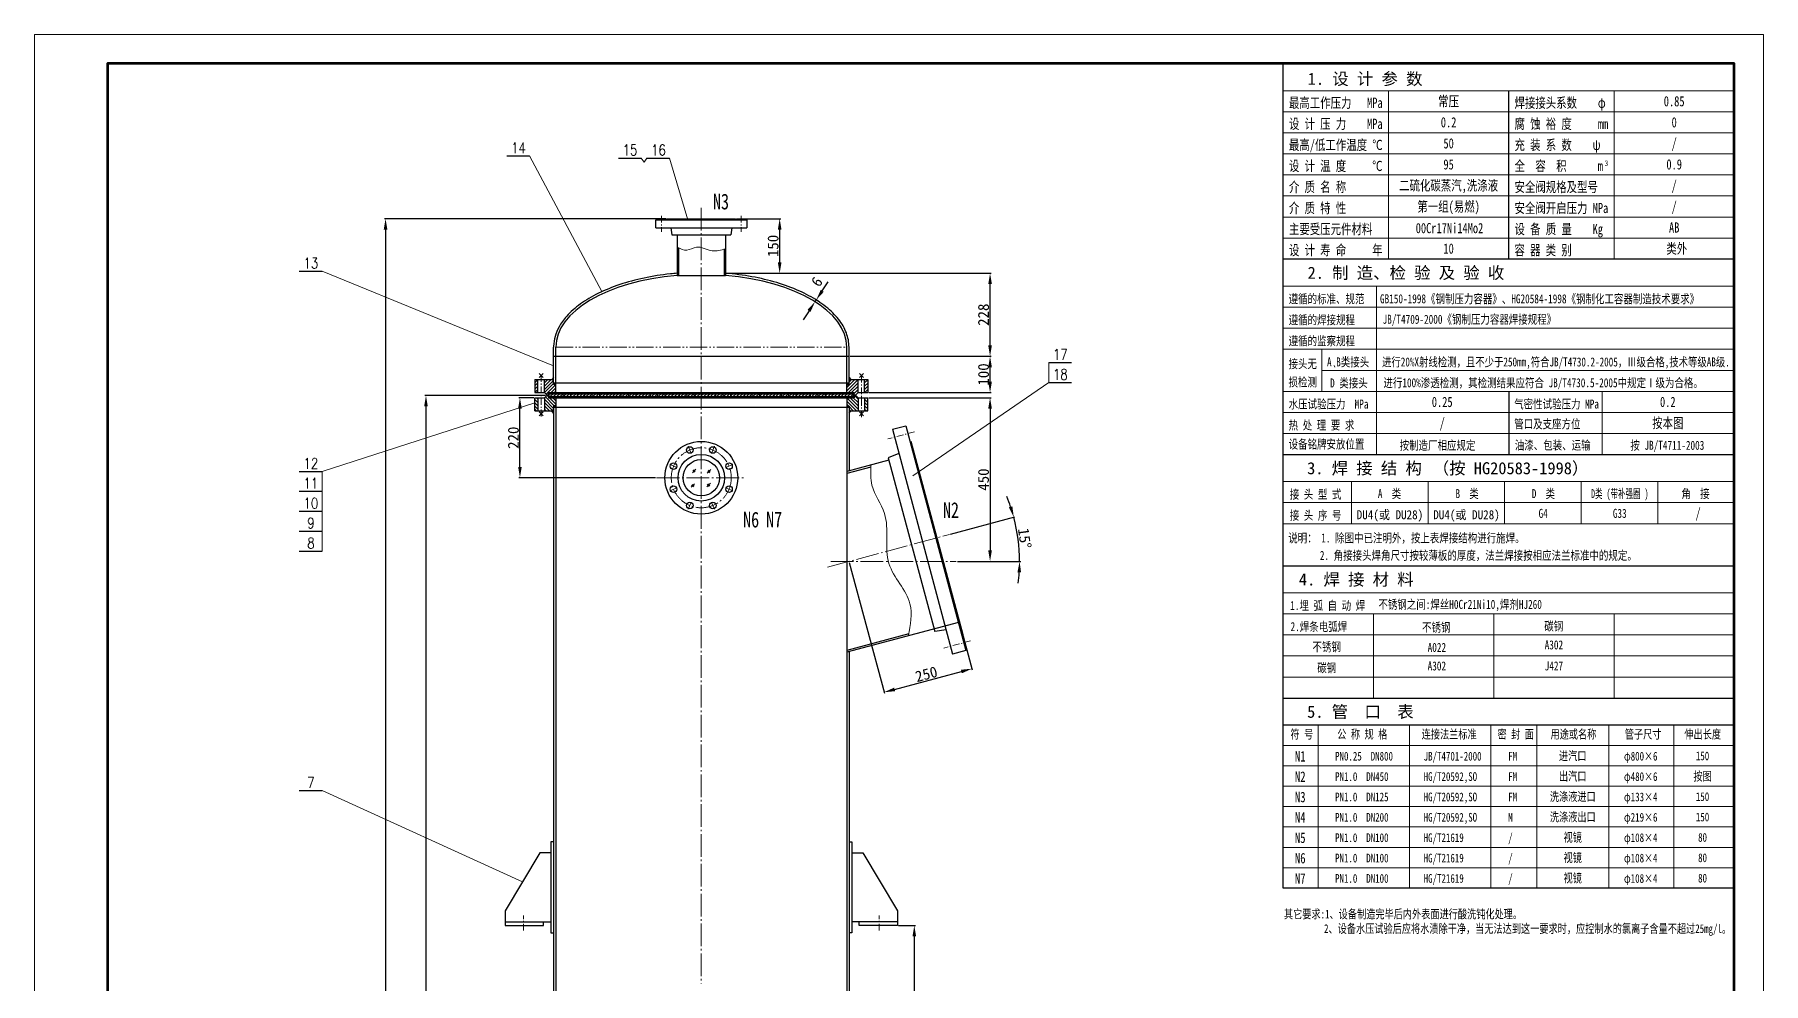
# Model space of a CAD drawing. Extents: x -6371 to 10984, y -1551 to 7765.
# Drawn here: x 6232 to 10984, y 5156 to 7765 of the extents above; entities that cross this region are included whole.
import ezdxf
from ezdxf.enums import TextEntityAlignment as Align

# ---------------------------------------------------------------- set-up
doc = ezdxf.new("R2010")
doc.units = 0
doc.header["$LTSCALE"] = 25
doc.header["$PDMODE"] = 1
for name, pattern in [('JXX-L', [2.95, 1.9, -0.25, 0.15, -0.25, 0.15, -0.25]), ('ZXX-L', [3.28, 2.5, -0.3, 0.18, -0.3]), ('ZXX-S', [1.27, 0.75, -0.2, 0.12, -0.2])]:
    doc.linetypes.add(name, pattern=pattern)
doc.layers.get('Defpoints').update_dxf_attribs({"linetype": 'CONTINUOUS'})
for name, color, linetype, lineweight in [('A 粗实线', 1, 'CONTINUOUS', 25), ('B 细实线', 7, 'CONTINUOUS', 15), ('C 文 字', 2, 'CONTINUOUS', 20), ('D 短中心线', 3, 'ZXX-S', 18), ('E 长中心线', 3, 'ZXX-L', 15), ('I 长双点线', 3, 'JXX-L', 15), ('J 标注尺寸', 2, 'CONTINUOUS', 15)]:
    doc.layers.add(name, color=color, linetype=linetype, lineweight=lineweight)
doc.styles.add('HZTXT', font='SIMFANG.TTF', dxfattribs={"width": 0.75})
doc.styles.add('ROMANC', font='romanc', dxfattribs={"width": 0.7, "height": 6})
doc.styles.get("Standard").update_dxf_attribs({"font": 'SIMFANG.TTF'})
doc.dimstyles.new('通用标注4.0', dxfattribs={"dimtxt": 30, "dimasz": 30, "dimexe": 3, "dimexo": 3, "dimgap": 3, "dimtad": 1, "dimdec": 0, "dimzin": 0, "dimdsep": 46, "dimtxsty": 'Standard', "dimcen": 3, "dimadec": 0, "dimazin": 0, "dimtfac": 0.375, "dimtdec": 0, "dimtmove": 2, "dimatfit": 3, "dimfxl": 0, "dimtzin": 0, "dimarcsym": 0})

# ---------------------------------------------------------------- blocks, each defined once
blk = doc.blocks.new('*D80')
at = {"layer": 'Defpoints', "color": 0}
for p in [(7565.9, 6766.3), (7606.9, 6766.3), (7941.6, 6546.3)]:
    blk.add_point(p, dxfattribs=at)
at = {"layer": 'J 标注尺寸', "color": 0, "lineweight": -2}
for p, q in [((7603.9, 6766.3), (7562.9, 6766.3)), ((7565.9, 6576.3), (7565.9, 6736.3)), ((7938.6, 6546.3), (7562.9, 6546.3))]:
    blk.add_line(p, q, dxfattribs=at)
at = {"layer": 'J 标注尺寸', "color": 0}
for points in [[(7560.9, 6736.3), (7570.9, 6736.3), (7565.9, 6766.3)], [(7560.9, 6576.3), (7570.9, 6576.3), (7565.9, 6546.3)]]:
    blk.add_solid(points, dxfattribs=at)
at = {"layer": 'J 标注尺寸', "color": 0, "insert": (7547.9, 6656.3), "char_height": 30, "attachment_point": 5, "rotation": 90}
blk.add_mtext('220', dxfattribs=at)
blk = doc.blocks.new('*D81')
at = {"layer": 'Defpoints', "color": 0}
for p in [(8521.9, 6766.3), (8765.2, 6316.3), (8858.1, 6316.3)]:
    blk.add_point(p, dxfattribs=at)
at = {"layer": 'J 标注尺寸', "color": 0, "lineweight": -2}
for p, q in [((8524.9, 6766.3), (8861.1, 6766.3)), ((8858.1, 6736.3), (8858.1, 6346.3)), ((8768.2, 6316.3), (8861.1, 6316.3))]:
    blk.add_line(p, q, dxfattribs=at)
at = {"layer": 'J 标注尺寸', "color": 0}
for points in [[(8853.1, 6736.3), (8863.1, 6736.3), (8858.1, 6766.3)], [(8853.1, 6346.3), (8863.1, 6346.3), (8858.1, 6316.3)]]:
    blk.add_solid(points, dxfattribs=at)
at = {"layer": 'J 标注尺寸', "color": 0, "insert": (8840.1, 6541.3), "char_height": 30, "attachment_point": 5, "rotation": 90}
blk.add_mtext('450', dxfattribs=at)
blk = doc.blocks.new('*D82')
at = {"layer": 'Defpoints', "color": 0}
for p in [(8746.3, 6390.3), (8937.5, 6357.2), (8411.5, 6300.6), (8420.2, 6316.3), (8765.2, 6316.3)]:
    blk.add_point(p, dxfattribs=at)
at = {"layer": 'J 标注尺寸', "color": 0, "lineweight": -2}
for p, q in [((8749.2, 6391.1), (8926.2, 6438.5)), ((8768.2, 6316.3), (8942.3, 6316.3))]:
    blk.add_line(p, q, dxfattribs=at)
for start, end in [(18.6668, 22.3336), (0, 15), (352.6664, 356.3332)]:
    blk.add_arc((8470.4, 6316.3), 468.8, start, end, dxfattribs=at)
at = {"layer": 'J 标注尺寸', "color": 0}
for points in [[(8919.4, 6467.9), (8909.8, 6465), (8923.3, 6437.7)], [(8933.3, 6286.5), (8943.3, 6286.2), (8939.3, 6316.3)]]:
    blk.add_solid(points, dxfattribs=at)
at = {"layer": 'J 标注尺寸', "color": 0, "insert": (8953.1, 6379.9), "char_height": 30, "attachment_point": 5, "rotation": 277.5}
blk.add_mtext('15°', dxfattribs=at)
blk = doc.blocks.new('*D83')
at = {"layer": 'Defpoints', "color": 0}
for p in [(8470.4, 6880.3), (8858.1, 6880.3), (8521.9, 6780.3)]:
    blk.add_point(p, dxfattribs=at)
at = {"layer": 'J 标注尺寸', "color": 0, "lineweight": -2}
for p, q in [((8473.4, 6880.3), (8861.1, 6880.3)), ((8858.1, 6810.3), (8858.1, 6850.3)), ((8524.9, 6780.3), (8861.1, 6780.3))]:
    blk.add_line(p, q, dxfattribs=at)
at = {"layer": 'J 标注尺寸', "color": 0}
for points in [[(8853.1, 6850.3), (8863.1, 6850.3), (8858.1, 6880.3)], [(8853.1, 6810.3), (8863.1, 6810.3), (8858.1, 6780.3)]]:
    blk.add_solid(points, dxfattribs=at)
at = {"layer": 'J 标注尺寸', "color": 0, "insert": (8840.1, 6830.3), "char_height": 30, "attachment_point": 5, "rotation": 90}
blk.add_mtext('100', dxfattribs=at)
blk = doc.blocks.new('*D84')
at = {"layer": 'Defpoints', "color": 0}
for p in [(8130.9, 7108.6), (8858.1, 7108.6), (8470.4, 6880.3)]:
    blk.add_point(p, dxfattribs=at)
at = {"layer": 'J 标注尺寸', "color": 0, "lineweight": -2}
for p, q in [((8133.9, 7108.6), (8861.1, 7108.6)), ((8858.1, 6910.3), (8858.1, 7078.6)), ((8473.4, 6880.3), (8861.1, 6880.3))]:
    blk.add_line(p, q, dxfattribs=at)
at = {"layer": 'J 标注尺寸', "color": 0}
for points in [[(8853.1, 7078.6), (8863.1, 7078.6), (8858.1, 7108.6)], [(8853.1, 6910.3), (8863.1, 6910.3), (8858.1, 6880.3)]]:
    blk.add_solid(points, dxfattribs=at)
at = {"layer": 'J 标注尺寸', "color": 0, "insert": (8840.1, 6994.5), "char_height": 30, "attachment_point": 5, "rotation": 90}
blk.add_mtext('228', dxfattribs=at)
blk = doc.blocks.new('*D85')
at = {"layer": 'Defpoints', "color": 0}
for p in [(8158.4, 7258.6), (8279.8, 7258.6), (8130.9, 7108.6)]:
    blk.add_point(p, dxfattribs=at)
at = {"layer": 'J 标注尺寸', "color": 0, "lineweight": -2}
for p, q in [((8161.4, 7258.6), (8282.8, 7258.6)), ((8279.8, 7138.6), (8279.8, 7228.6)), ((8133.9, 7108.6), (8282.8, 7108.6))]:
    blk.add_line(p, q, dxfattribs=at)
at = {"layer": 'J 标注尺寸', "color": 0}
for points in [[(8274.8, 7228.6), (8284.8, 7228.6), (8279.8, 7258.6)], [(8274.8, 7138.6), (8284.8, 7138.6), (8279.8, 7108.6)]]:
    blk.add_solid(points, dxfattribs=at)
at = {"layer": 'J 标注尺寸', "color": 0, "insert": (8261.8, 7183.6), "char_height": 30, "attachment_point": 5, "rotation": 90}
blk.add_mtext('150', dxfattribs=at)
blk = doc.blocks.new('*D86')
at = {"layer": 'Defpoints', "color": 0}
for p in [(7639.4, 6772.3), (7307.6, 3415.3), (7658.4, 3415.3)]:
    blk.add_point(p, dxfattribs=at)
at = {"layer": 'J 标注尺寸', "color": 0, "lineweight": -2}
for p, q in [((7636.4, 6772.3), (7304.6, 6772.3)), ((7307.6, 6742.3), (7307.6, 3445.3)), ((7655.4, 3415.3), (7304.6, 3415.3))]:
    blk.add_line(p, q, dxfattribs=at)
at = {"layer": 'J 标注尺寸', "color": 0}
for points in [[(7302.6, 6742.3), (7312.6, 6742.3), (7307.6, 6772.3)], [(7302.6, 3445.3), (7312.6, 3445.3), (7307.6, 3415.3)]]:
    blk.add_solid(points, dxfattribs=at)
at = {"layer": 'J 标注尺寸', "color": 0, "insert": (7289.6, 5093.8), "char_height": 30, "attachment_point": 5, "rotation": 90}
blk.add_mtext('3357', dxfattribs=at)
blk = doc.blocks.new('*D87')
at = {"layer": 'Defpoints', "color": 0}
for p in [(8603.4, 5315.3), (8470.4, 3415.3), (8649.9, 3415.3)]:
    blk.add_point(p, dxfattribs=at)
at = {"layer": 'J 标注尺寸', "color": 0, "lineweight": -2}
for p, q in [((8606.4, 5315.3), (8652.9, 5315.3)), ((8649.9, 5285.3), (8649.9, 3445.3)), ((8473.4, 3415.3), (8652.9, 3415.3))]:
    blk.add_line(p, q, dxfattribs=at)
at = {"layer": 'J 标注尺寸', "color": 0}
for points in [[(8644.9, 5285.3), (8654.9, 5285.3), (8649.9, 5315.3)], [(8644.9, 3445.3), (8654.9, 3445.3), (8649.9, 3415.3)]]:
    blk.add_solid(points, dxfattribs=at)
at = {"layer": 'J 标注尺寸', "color": 0, "insert": (8631.9, 4365.3), "char_height": 30, "attachment_point": 5, "rotation": 90}
blk.add_mtext('1900', dxfattribs=at)
blk = doc.blocks.new('*D90')
at = {"layer": 'Defpoints', "color": 0}
for p in [(7970.4, 7258.6), (7196.5, 2895.9), (7930.4, 2895.9)]:
    blk.add_point(p, dxfattribs=at)
at = {"layer": 'J 标注尺寸', "color": 0, "lineweight": -2}
for p, q in [((7967.4, 7258.6), (7193.5, 7258.6)), ((7196.5, 7228.6), (7196.5, 2925.9)), ((7927.4, 2895.9), (7193.5, 2895.9))]:
    blk.add_line(p, q, dxfattribs=at)
at = {"layer": 'J 标注尺寸', "color": 0}
for points in [[(7191.5, 7228.6), (7201.5, 7228.6), (7196.5, 7258.6)], [(7191.5, 2925.9), (7201.5, 2925.9), (7196.5, 2895.9)]]:
    blk.add_solid(points, dxfattribs=at)
at = {"layer": 'J 标注尺寸', "color": 0, "insert": (7178.5, 5077.2), "char_height": 30, "attachment_point": 5, "rotation": 90}
blk.add_mtext('4363', dxfattribs=at)
blk = doc.blocks.new('*D92')
at = {"layer": 'Defpoints', "color": 0}
for p in [(8711.9, 6381), (8470.4, 6316.3), (8808.3, 6021.3)]:
    blk.add_point(p, dxfattribs=at)
at = {"layer": 'J 标注尺寸', "color": 0, "lineweight": -2}
for p, q in [((8712.7, 6378.1), (8809.1, 6018.4)), ((8471.2, 6313.4), (8567.6, 5953.7)), ((8595.8, 5964.4), (8779.3, 6013.5))]:
    blk.add_line(p, q, dxfattribs=at)
at = {"layer": 'J 标注尺寸', "color": 0}
for points in [[(8778, 6018.4), (8780.6, 6008.7), (8808.3, 6021.3)], [(8594.5, 5969.2), (8597.1, 5959.5), (8566.8, 5956.6)]]:
    blk.add_solid(points, dxfattribs=at)
at = {"layer": 'J 标注尺寸', "color": 0, "insert": (8682.9, 6006.3), "char_height": 30, "attachment_point": 5, "rotation": 15}
blk.add_mtext('250', dxfattribs=at)
blk = doc.blocks.new('*D93')
at = {"layer": 'Defpoints', "color": 0}
for p in [(8380.3, 7035.2), (8383.3, 7026.1), (8386.6, 7031.1)]:
    blk.add_point(p, dxfattribs=at)
at = {"layer": 'J 标注尺寸', "color": 0, "lineweight": -2}
for p, q in [((8396.9, 7060.3), (8413.4, 7085.3)), ((8377, 7030.2), (8380.3, 7035.2)), ((8384.1, 7032.8), (8377.8, 7036.9)), ((8360.5, 7005.2), (8344, 6980.2)), ((8380.8, 7027.8), (8374.5, 7031.9))]:
    blk.add_line(p, q, dxfattribs=at)
at = {"layer": 'J 标注尺寸', "color": 0}
for points in [[(8392.7, 7063), (8401, 7057.5), (8380.3, 7035.2)], [(8356.3, 7007.9), (8364.7, 7002.4), (8377, 7030.2)]]:
    blk.add_solid(points, dxfattribs=at)
at = {"layer": 'J 标注尺寸', "color": 0, "insert": (8381.9, 7085.1), "char_height": 30, "attachment_point": 5, "rotation": 56.5691}
blk.add_mtext('6', dxfattribs=at)

msp = doc.modelspace()

# ---------------------------------------------------------------- hatches: boundary and pattern name
at = {"layer": 'A 粗实线'}
h = msp.add_hatch(color=256, dxfattribs=at)
h.paths.add_polyline_path([(7658.4, 6813.3), (7658.4, 6816.3), (7653.2, 6816.3)])
h.paths.add_polyline_path([(7653.2, 6816.3), (7658.4, 6816.3), (7658.4, 6822.3)])
for points in [[(7658.4, 6803.3), (7664.4, 6799.9), (7664.4, 6806.3), (7658.4, 6806.3)], [(8470.4, 6803.3), (8470.4, 6806.3), (8464.4, 6806.3), (8464.4, 6799.9)], [(7658.4, 6743.3), (7664.4, 6746.8), (7664.4, 6740.3), (7658.4, 6740.3)], [(8470.4, 6743.3), (8464.4, 6746.8), (8464.4, 6740.3), (8470.4, 6740.3)]]:
    msp.add_hatch(color=256, dxfattribs=at).paths.add_polyline_path(points)
h = msp.add_hatch(color=256, dxfattribs=at)
h.paths.add_polyline_path([(8475.6, 6816.3), (8470.4, 6816.3), (8470.4, 6813.3)])
h.paths.add_polyline_path([(8475.6, 6816.3), (8470.4, 6822.3), (8470.4, 6816.3)])
h = msp.add_hatch(color=256, dxfattribs=at)
h.paths.add_polyline_path([(7658.4, 6733.3), (7658.4, 6730.3), (7653.2, 6730.3)])
h.paths.add_polyline_path([(7653.2, 6730.3), (7658.4, 6730.3), (7658.4, 6724.3)])
h = msp.add_hatch(color=256, dxfattribs=at)
h.paths.add_polyline_path([(8470.4, 6733.3), (8470.4, 6730.3), (8475.6, 6730.3)])
h.paths.add_polyline_path([(8475.6, 6730.3), (8470.4, 6730.3), (8470.4, 6724.3)])
at = {"layer": 'B 细实线'}
h = msp.add_hatch(dxfattribs=at)
h.set_pattern_fill('ANSI31', color=256, scale=2, style=0)
h.paths.add_polyline_path([(7615.4, 6816.3), (7606.9, 6816.3), (7606.9, 6780.3), (7615.4, 6780.3)])
h.paths.add_polyline_path([(7664.4, 6799.9), (7658.4, 6803.3), (7658.4, 6813.3), (7653.2, 6816.3), (7633.4, 6816.3), (7633.4, 6780.3), (7639.4, 6774.3), (7644.4, 6774.3), (7644.4, 6780.3), (7664.4, 6780.3)])
h.paths.add_polyline_path([(8495.4, 6816.3), (8475.6, 6816.3), (8470.4, 6813.3), (8470.4, 6803.3), (8464.4, 6799.9), (8464.4, 6780.3), (8484.4, 6780.3), (8484.4, 6774.3), (8489.4, 6774.3), (8495.4, 6780.3)])
h.paths.add_polyline_path([(8521.9, 6816.3), (8513.4, 6816.3), (8513.4, 6780.3), (8521.9, 6780.3)])
h = msp.add_hatch(dxfattribs=at)
h.set_pattern_fill('ANSI31', color=256, scale=2, angle=90, style=0)
h.paths.add_polyline_path([(7615.4, 6766.3), (7606.9, 6766.3), (7606.9, 6730.3), (7615.4, 6730.3)])
h.paths.add_polyline_path([(7664.4, 6766.3), (7644.4, 6766.3), (7644.4, 6772.3), (7639.4, 6772.3), (7633.4, 6766.3), (7633.4, 6730.3), (7653.2, 6730.3), (7658.4, 6733.3), (7658.4, 6743.3), (7664.4, 6746.8)])
h.paths.add_polyline_path([(8495.4, 6766.3), (8489.4, 6772.3), (8484.4, 6772.3), (8484.4, 6766.3), (8464.4, 6766.3), (8464.4, 6746.8), (8470.4, 6743.3), (8470.4, 6733.3), (8475.6, 6730.3), (8495.4, 6730.3)])
h.paths.add_polyline_path([(8521.9, 6766.3), (8513.4, 6766.3), (8513.4, 6730.3), (8521.9, 6730.3)])
h = msp.add_hatch(dxfattribs=at)
h.set_pattern_fill('ANSI37', color=256, scale=0.5, style=0)
h.set_pattern_definition([(225, (16128.8373, 13546.6853), (1.12253202, -1.12253202), []), (315, (16128.8373, 13546.6853), (1.12253202, 1.12253202), [])])
h.paths.add_polyline_path([(7644.4, 6777.3), (7664.4, 6777.3), (7664.4, 6780.3), (7644.4, 6780.3)])
h = msp.add_hatch(dxfattribs=at)
h.set_pattern_fill('ANSI37', color=256, scale=0.5, style=0)
h.set_pattern_definition([(135, (16128.8373, 0), (1.12253202, 1.12253202), []), (45, (16128.8373, 0), (1.12253202, -1.12253202), [])])
h.paths.add_polyline_path([(7644.4, 6769.3), (7664.4, 6769.3), (7664.4, 6766.3), (7644.4, 6766.3)])
h = msp.add_hatch(dxfattribs=at)
h.set_pattern_fill('ANSI31', color=256, scale=2, style=0)
h.paths.add_polyline_path([(8064.4, 6777.3), (7645.9, 6777.3), (7645.9, 6769.3), (8064.4, 6769.3)])
h.paths.add_polyline_path([(8482.9, 6777.3), (8064.4, 6777.3), (8064.4, 6769.3), (8482.9, 6769.3)])
h = msp.add_hatch(dxfattribs=at)
h.set_pattern_fill('ANSI37', color=256, scale=0.5, style=0)
h.set_pattern_definition([(315, (0, 13546.6853), (-1.12253202, -1.12253202), []), (225, (0, 13546.6853), (-1.12253202, 1.12253202), [])])
h.paths.add_polyline_path([(8464.4, 6780.3), (8464.4, 6777.3), (8484.4, 6777.3), (8484.4, 6780.3)])
h = msp.add_hatch(dxfattribs=at)
h.set_pattern_fill('ANSI37', color=256, scale=0.5, style=0)
h.paths.add_polyline_path([(8484.4, 6769.3), (8464.4, 6769.3), (8464.4, 6766.3), (8484.4, 6766.3)])

# ---------------------------------------------------------------- linework, layer by layer
at = {"layer": 'A 粗实线'}
for p, q in [((9663.8, 5418.1), (9663.8, 7684.8)), ((10283.8, 7147.5), (10283.8, 7610.4)), ((7530.1, 7431.1), (7592.6, 7431.1)), ((7836.4, 7425.4), (7899, 7425.4)), ((7914.8, 7425.4), (7977.3, 7425.4)), ((7939.4, 7233.6), (7939.4, 7255.6)), ((7939.4, 7255.6), (8189.4, 7255.6)), ((7939.4, 7233.6), (8189.4, 7233.6)), ((7970.4, 7255.6), (7970.4, 7258.6)), ((7970.4, 7258.6), (8158.4, 7258.6)), ((7980.4, 7233.6), (7983.2, 7214.6)), ((8148.4, 7233.6), (8145.7, 7214.6)), ((8158.4, 7258.6), (8158.4, 7255.6)), ((8189.4, 7255.6), (8189.4, 7233.6)), ((7983.2, 7214.6), (8145.7, 7214.6)), ((7997.9, 7214.6), (7997.9, 7102.6)), ((8001.9, 7178.4), (8001.9, 7102.6)), ((8130.9, 7214.6), (8130.9, 7102.6)), ((8126.9, 7174.8), (8126.9, 7102.6)), ((10903.8, 7147.5), (9663.8, 7147.5)), ((6959.3, 7114.2), (7021.9, 7114.2)), ((7997.9, 7102.6), (8130.9, 7102.6)), ((7658.4, 6803.3), (7658.4, 6905.3)), ((7664.4, 6780.3), (7664.4, 6905.3)), ((8464.4, 6780.3), (8464.4, 6905.3)), ((8470.4, 6803.3), (8470.4, 6905.3)), ((7658.4, 6880.3), (8470.4, 6880.3)), ((9019.3, 6863.2), (9081.8, 6863.2)), ((7606.9, 6816.3), (7658.4, 6816.3)), ((7606.9, 6816.3), (7606.9, 6780.3)), ((7615.4, 6780.3), (7615.4, 6816.3)), ((7633.4, 6780.3), (7633.4, 6816.3)), ((7658.4, 6822.3), (7653.2, 6816.3)), ((7658.4, 6813.3), (7653.2, 6816.3)), ((8470.4, 6806.3), (7658.4, 6806.3)), ((7658.4, 6803.3), (7664.4, 6799.9)), ((7658.4, 6803.3), (7664.4, 6799.9)), ((8470.4, 6803.3), (8464.4, 6799.9)), ((8470.4, 6822.3), (8475.6, 6816.3)), ((8470.4, 6813.3), (8475.6, 6816.3)), ((8470.4, 6816.3), (8521.9, 6816.3)), ((8495.4, 6780.3), (8495.4, 6816.3)), ((8513.4, 6780.3), (8513.4, 6816.3)), ((8521.9, 6816.3), (8521.9, 6780.3)), ((9019.3, 6808.5), (9081.8, 6808.5)), ((7606.9, 6780.3), (7633.4, 6780.3)), ((7606.9, 6766.3), (7633.4, 6766.3)), ((7606.9, 6730.3), (7606.9, 6766.3)), ((7615.4, 6766.3), (7615.4, 6730.3)), ((7639.4, 6774.3), (7633.4, 6780.3)), ((7639.4, 6772.3), (7633.4, 6766.3)), ((7633.4, 6766.3), (7633.4, 6730.3)), ((7639.4, 6774.3), (7645.9, 6774.3)), ((7639.4, 6772.3), (7645.9, 6772.3)), ((7644.4, 6774.3), (7644.4, 6780.3)), ((7644.4, 6780.3), (8484.4, 6780.3)), ((7644.4, 6777.3), (8484.4, 6777.3)), ((7644.4, 6772.3), (7644.4, 6766.3)), ((7644.4, 6769.3), (8484.4, 6769.3)), ((7644.4, 6766.3), (8484.4, 6766.3)), ((7645.9, 6769.3), (7645.9, 6777.3)), ((7664.4, 6780.3), (7664.4, 6777.3)), ((7664.4, 6766.3), (7664.4, 6769.3)), ((7664.4, 6766.3), (7664.4, 3390.3)), ((8464.4, 6780.3), (8464.4, 6777.3)), ((8464.4, 6766.3), (8464.4, 6769.3)), ((8464.4, 6766.3), (8464.4, 3390.3)), ((8482.9, 6769.3), (8482.9, 6777.3)), ((8482.9, 6774.3), (8489.4, 6774.3)), ((8482.9, 6772.3), (8489.4, 6772.3)), ((8484.4, 6774.3), (8484.4, 6780.3)), ((8484.4, 6772.3), (8484.4, 6766.3)), ((8489.4, 6774.3), (8495.4, 6780.3)), ((8489.4, 6772.3), (8495.4, 6766.3)), ((8495.4, 6780.3), (8521.9, 6780.3)), ((8495.4, 6766.3), (8521.9, 6766.3)), ((8495.4, 6766.3), (8495.4, 6730.3)), ((8513.4, 6766.3), (8513.4, 6730.3)), ((8521.9, 6730.3), (8521.9, 6766.3)), ((10283.8, 6783.7), (10283.8, 6610.1)), ((7606.9, 6730.3), (7658.4, 6730.3)), ((7658.4, 6733.3), (7653.2, 6730.3)), ((7658.4, 6724.3), (7653.2, 6730.3)), ((7658.4, 6743.3), (7664.4, 6746.8)), ((7658.4, 6743.3), (7664.4, 6746.8)), ((7658.4, 6743.3), (7658.4, 4471.3)), ((7658.4, 6740.3), (8470.4, 6740.3)), ((7658.4, 6740.3), (8470.4, 6740.3)), ((8470.4, 6743.3), (8464.4, 6746.8)), ((8470.4, 6743.3), (8470.4, 6564.8)), ((8470.4, 6733.3), (8475.6, 6730.3)), ((8470.4, 6730.3), (8521.9, 6730.3)), ((8470.4, 6724.3), (8475.6, 6730.3)), ((8589.5, 6679.5), (8626.2, 6689.4)), ((8589.5, 6679.5), (8755.1, 6061.3)), ((8626.2, 6689.4), (8791.8, 6071.2)), ((8607.3, 6612.9), (8578.4, 6601)), ((8637.8, 6645.9), (8640.7, 6646.7)), ((8640.7, 6646.7), (8783.1, 6115.4)), ((9663.8, 6610.1), (10903.8, 6610.1)), ((6959.3, 6563.8), (7021.9, 6563.8)), ((8580.2, 6594.2), (8464.4, 6563.2)), ((8530.3, 6575.7), (8464.4, 6558)), ((8578.4, 6601), (8706.3, 6123.8)), ((6959.3, 6509), (7021.9, 6509)), ((6959.3, 6454.2), (7021.9, 6454.2)), ((6959.3, 6399.4), (7021.9, 6399.4)), ((6959.3, 6344.7), (7021.9, 6344.7)), ((9663.8, 6304.3), (10903.8, 6304.3)), ((8771.1, 6148.4), (8464.4, 6066.3)), ((8634.4, 6117), (8464.4, 6071.4)), ((8737.3, 6128), (8706.3, 6123.8)), ((8783.1, 6115.4), (8780.2, 6114.6)), ((8470.4, 6067.9), (8470.4, 3390.3)), ((8791.8, 6071.2), (8755.1, 6061.3)), ((9663.8, 5940.5), (10903.8, 5940.5)), ((10903.8, 5866.1), (9663.8, 5866.1)), ((6959.3, 5686.5), (7021.9, 5686.5)), ((7620.4, 5515.3), (7525.4, 5355.3)), ((7650.4, 5515.3), (7620.4, 5515.3)), ((7658.4, 5545.3), (7650.4, 5545.3)), ((7650.4, 5545.3), (7650.4, 5295.3)), ((8470.4, 5545.3), (8478.4, 5545.3)), ((8478.4, 5545.3), (8478.4, 5295.3)), ((8478.4, 5515.3), (8508.4, 5515.3)), ((8508.4, 5515.3), (8603.4, 5355.3)), ((10903.8, 5418.1), (9663.8, 5418.1)), ((7525.4, 5355.3), (7525.4, 5325.3)), ((7525.4, 5325.3), (7650.4, 5325.3)), ((7525.4, 5325.3), (7525.4, 5315.3)), ((7630.4, 5315.3), (7630.4, 5325.3)), ((8603.4, 5325.3), (8478.4, 5325.3)), ((8498.4, 5315.3), (8498.4, 5325.3)), ((8603.4, 5355.3), (8603.4, 5325.3)), ((8603.4, 5325.3), (8603.4, 5315.3)), ((7525.4, 5315.3), (7630.4, 5315.3)), ((7650.4, 5295.3), (7658.4, 5295.3)), ((8478.4, 5295.3), (8470.4, 5295.3)), ((8603.4, 5315.3), (8498.4, 5315.3))]:
    msp.add_line(p, q, dxfattribs=at)
at = {"layer": 'A 粗实线', "color": 5, "lineweight": 60}
msp.add_lwpolyline([(10903.8, 1116.8), (10903.8, 7684.8), (6431.8, 7684.8), (6431.8, 1116.8)], close=True, dxfattribs=at)
at = {"layer": 'A 粗实线'}
for centre, radius in [((8064.4, 6546.3), 100), ((8064.4, 6546.3), 64), ((8032.8, 6622.6), 9), ((8096, 6622.6), 9), ((7988.2, 6577.9), 9), ((8064.4, 6546.3), 50), ((8140.6, 6577.9), 9), ((7988.2, 6514.8), 9), ((8140.6, 6514.8), 9), ((8032.8, 6470.1), 9), ((8096, 6470.1), 9)]:
    msp.add_circle(centre, radius, dxfattribs=at)
for start_param, end_param in [(4.879414, 6.283185), (3.141593, 4.545363)]:
    msp.add_ellipse((8064.4, 6905.3), major_axis=(-400, 0), ratio=0.5, start_param=start_param, end_param=end_param, dxfattribs=at)
for points, knots in [([(7997.9, 7108.6), (7991.7, 7108.1), (7985.5, 7107.5), (7954.6, 7104.1), (7930.4, 7100.3), (7883.9, 7090.4), (7861.5, 7084.4), (7819.3, 7070.3), (7799.5, 7062.3), (7763.3, 7044.5), (7746.8, 7034.7), (7717.6, 7013.6), (7704.9, 7002.4), (7685.9, 6981), (7678.8, 6971.1), (7668.6, 6952.4), (7665, 6943.6), (7660, 6925.9), (7658.7, 6917), (7658.4, 6907.1), (7658.4, 6906.2), (7658.4, 6905.3)], [4.878147, 4.878147, 4.878147, 4.878147, 4.925097, 4.925097, 5.113089, 5.113089, 5.301082, 5.301082, 5.489075, 5.489075, 5.677067, 5.677067, 5.86506, 5.86506, 6.016621, 6.016621, 6.143624, 6.143624, 6.270628, 6.270628, 6.283185, 6.283185, 6.283185, 6.283185]), ([(8470.4, 6905.3), (8470.4, 6911.9), (8469.8, 6918.5), (8467.4, 6931.6), (8465.5, 6938.1), (8460.7, 6950.9), (8457.7, 6957.3), (8446.9, 6976.1), (8437.3, 6988.2), (8414.1, 7011.3), (8400.4, 7022.2), (8369.2, 7042.4), (8351.8, 7051.8), (8313.8, 7068.7), (8293.3, 7076.2), (8249.8, 7089.2), (8226.9, 7094.7), (8179.7, 7103.3), (8155.5, 7106.5), (8130.9, 7108.6)], [3.141593, 3.141593, 3.141593, 3.141593, 3.23478, 3.23478, 3.327968, 3.327968, 3.421156, 3.421156, 3.609148, 3.609148, 3.797141, 3.797141, 3.985133, 3.985133, 4.173126, 4.173126, 4.361119, 4.361119, 4.546631, 4.546631, 4.546631, 4.546631])]:
    msp.add_open_spline(points, degree=3, knots=knots, dxfattribs=at)
at = {"layer": 'B 细实线'}
for p, q in [((9663.8, 7610.4), (10903.8, 7610.4)), ((9953.1, 7610.4), (9953.1, 7147.5)), ((10573.1, 7147.5), (10573.1, 7610.4)), ((9663.8, 7552.5), (10903.8, 7552.5)), ((9663.8, 7494.7), (10903.8, 7494.7)), ((7791.4, 7058.1), (7592.6, 7431.1)), ((7899, 7425.4), (7906.9, 7414.3)), ((7914.8, 7425.4), (7906.9, 7414.3)), ((8027.8, 7255.6), (7977.3, 7425.4)), ((9663.8, 7436.8), (10903.8, 7436.8)), ((9663.8, 7378.9), (10903.8, 7378.9)), ((9663.8, 7321.1), (10903.8, 7321.1)), ((9663.8, 7263.2), (10903.8, 7263.2)), ((9663.8, 7205.3), (10903.8, 7205.3)), ((7658.4, 6854.3), (7021.9, 7114.2)), ((9663.8, 7073.1), (10903.8, 7073.1)), ((9920.1, 6610.1), (9920.1, 7073.1)), ((9663.8, 7015.2), (10903.8, 7015.2)), ((9663.8, 6957.3), (10903.8, 6957.3)), ((9663.8, 6899.5), (10903.8, 6899.5)), ((9770.3, 6899.5), (9770.3, 6783.7)), ((9019.3, 6808.5), (9019.3, 6863.2)), ((9803.6, 6854.6), (9806, 6850.6)), ((8645.8, 6551.6), (9019.3, 6808.5)), ((9770.3, 6841.6), (10903.8, 6841.6)), ((7606.9, 6752.5), (7021.9, 6563.8)), ((9663.8, 6783.7), (10903.8, 6783.7)), ((10540.1, 6610.1), (10540.1, 6783.7)), ((9663.8, 6725.9), (10903.8, 6725.9)), ((9663.8, 6668), (10903.8, 6668)), ((7021.9, 6509), (7021.9, 6563.8)), ((8049.5, 6569.7), (8040, 6560.2)), ((8044.8, 6568.1), (8041.1, 6564.5)), ((8047.9, 6565), (8044.3, 6561.3)), ((8090.5, 6568.6), (8080.9, 6559)), ((8085.7, 6567), (8082.1, 6563.3)), ((8088.9, 6563.8), (8085.3, 6560.2)), ((8046, 6529.5), (8036.4, 6520)), ((8041.2, 6527.9), (8037.6, 6524.3)), ((8044.4, 6524.7), (8040.8, 6521.1)), ((8089.3, 6531), (8079.7, 6521.4)), ((8084.5, 6529.4), (8080.9, 6525.8)), ((8087.7, 6526.2), (8084, 6522.6)), ((9663.8, 6535.7), (10903.8, 6535.7)), ((9851.5, 6535.7), (9851.5, 6420)), ((10061.9, 6420), (10061.9, 6535.7)), ((10272.4, 6535.7), (10272.4, 6420)), ((10482.8, 6420), (10482.8, 6535.7)), ((10693.2, 6535.7), (10693.2, 6420)), ((7021.9, 6454.2), (7021.9, 6509)), ((9663.8, 6477.9), (10903.8, 6477.9)), ((7021.9, 6399.4), (7021.9, 6454.2)), ((9663.8, 6420), (10903.8, 6420)), ((7021.9, 6344.7), (7021.9, 6399.4)), ((9663.8, 6229.9), (10903.8, 6229.9)), ((9663.8, 6172), (10903.8, 6172)), ((9911.8, 5940.5), (9911.8, 6172)), ((10242.5, 5940.5), (10242.5, 6172)), ((10573.1, 5940.5), (10573.1, 6172)), ((9663.8, 6114.1), (10903.8, 6114.1)), ((10903.8, 6056.3), (9663.8, 6056.3)), ((9663.8, 5998.4), (10903.8, 5998.4)), ((9759.8, 5866.1), (9759.8, 5418.1)), ((10011, 5866.1), (10011, 5418.1)), ((10234.5, 5866.1), (10234.5, 5418.1)), ((10360.9, 5866.1), (10360.9, 5418.1)), ((10558.7, 5866.1), (10558.7, 5418.1)), ((10737.4, 5866.1), (10737.4, 5418.1)), ((10903.8, 5810.1), (9663.8, 5810.1)), ((10903.8, 5754.1), (9663.8, 5754.1)), ((7572.9, 5435.3), (7021.9, 5686.5)), ((10903.8, 5698.1), (9663.8, 5698.1)), ((10903.8, 5642.1), (9663.8, 5642.1)), ((10903.8, 5586.1), (9663.8, 5586.1)), ((10903.8, 5530.1), (9663.8, 5530.1)), ((10903.8, 5474.1), (9663.8, 5474.1))]:
    msp.add_line(p, q, dxfattribs=at)
msp.add_lwpolyline([(10983.8, 1036.8), (10983.8, 7764.8), (6231.8, 7764.8), (6231.8, 1036.8)], close=True, dxfattribs=at)
for points in [[(7997.9, 7180.4), (8024.8, 7172.2), (8050.9, 7180.4), (8094, 7170.3), (8130.9, 7176)], [(8530.6, 6580.9), (8533.4, 6525.7), (8567.9, 6448.4), (8580.3, 6310.1), (8637.9, 6200), (8633.4, 6111.5)]]:
    msp.add_spline(points, degree=3, dxfattribs=at)
at = {"layer": 'D 短中心线'}
for p, q in [((7954.9, 7266.6), (7954.9, 7222.6)), ((8173.9, 7266.6), (8173.9, 7222.6)), ((7629.8, 6832.9), (7619, 6822)), ((7619, 6832.9), (7629.8, 6822)), ((7624.4, 6714.9), (7624.4, 6832.7)), ((8499, 6832.9), (8509.8, 6822)), ((8509.8, 6832.9), (8499, 6822)), ((8504.4, 6712.6), (8504.4, 6830.4)), ((7684.4, 6779.7), (7684.4, 6767)), ((7704.4, 6779.7), (7704.4, 6767)), ((7724.4, 6779.7), (7724.4, 6767)), ((7744.4, 6779.7), (7744.4, 6767)), ((7764.4, 6779.7), (7764.4, 6767)), ((7784.4, 6779.7), (7784.4, 6767)), ((7804.4, 6779.7), (7804.4, 6767)), ((7824.4, 6779.7), (7824.4, 6767)), ((7844.4, 6779.7), (7844.4, 6767)), ((7864.4, 6779.7), (7864.4, 6767)), ((7884.4, 6779.7), (7884.4, 6767)), ((7904.4, 6779.7), (7904.4, 6767)), ((7924.4, 6779.7), (7924.4, 6767)), ((7944.4, 6779.7), (7944.4, 6767)), ((7964.4, 6779.7), (7964.4, 6767)), ((7984.4, 6779.7), (7984.4, 6767)), ((8004.4, 6779.7), (8004.4, 6767)), ((8024.4, 6779.7), (8024.4, 6767)), ((8044.4, 6779.7), (8044.4, 6767)), ((8084.4, 6779.7), (8084.4, 6767)), ((8104.4, 6779.7), (8104.4, 6767)), ((8124.4, 6779.7), (8124.4, 6767)), ((8144.4, 6779.7), (8144.4, 6767)), ((8164.4, 6779.7), (8164.4, 6767)), ((8184.4, 6779.7), (8184.4, 6767)), ((8204.4, 6779.7), (8204.4, 6767)), ((8224.4, 6779.7), (8224.4, 6767)), ((8244.4, 6779.7), (8244.4, 6767)), ((8264.4, 6779.7), (8264.4, 6767)), ((8284.4, 6779.7), (8284.4, 6767)), ((8304.4, 6779.7), (8304.4, 6767)), ((8324.4, 6779.7), (8324.4, 6767)), ((8344.4, 6779.7), (8344.4, 6767)), ((8364.4, 6779.7), (8364.4, 6767)), ((8384.4, 6779.7), (8384.4, 6767)), ((8404.4, 6779.7), (8404.4, 6767)), ((8424.4, 6779.7), (8424.4, 6767)), ((8444.4, 6779.7), (8444.4, 6767)), ((7629.8, 6727.2), (7619, 6716.4)), ((7619, 6727.2), (7629.8, 6716.4)), ((8509.8, 6727.2), (8499, 6716.4)), ((8499, 6727.2), (8509.8, 6716.4)), ((8650.4, 6672.6), (8576.9, 6652.9)), ((8028.5, 6633.2), (8037.4, 6611.7)), ((8100.4, 6633.2), (8091.5, 6611.7)), ((7977.6, 6582.3), (7999.1, 6573.4)), ((8151.3, 6582.3), (8129.7, 6573.4)), ((7977.6, 6510.4), (7999.1, 6519.3)), ((8151.3, 6510.4), (8129.7, 6519.3)), ((8028.5, 6459.5), (8037.4, 6481)), ((8100.4, 6459.5), (8091.5, 6481)), ((8804.4, 6097.8), (8730.9, 6078.2)), ((7575.4, 5301.3), (7575.4, 5342.3)), ((8553.4, 5301.3), (8553.4, 5342.3))]:
    msp.add_line(p, q, dxfattribs=at)
at = {"layer": 'E 长中心线'}
for p, q in [((8064.4, 7288.7), (8064.4, 5156)), ((7941.6, 6546.3), (8187.3, 6546.3)), ((8411.5, 6300.6), (8746.3, 6390.3)), ((8420.2, 6316.3), (8765.2, 6316.3))]:
    msp.add_line(p, q, dxfattribs=at)
msp.add_circle((8064.4, 6546.3), 82.5, dxfattribs=at)
at = {"layer": 'I 长双点线'}
msp.add_line((7664.4, 6905.3), (8464.4, 6905.3), dxfattribs=at)

# ---------------------------------------------------------------- texts
at = {"layer": 'A 粗实线', "color": 2, "style": 'HZTXT', "width": 0.75}
for s, p in [('最高工作压力   MPa', (9679.6, 7563.3)), ('焊接接头系数    φ', (10299.6, 7563.3)), ('设 计 压 力    MPa', (9679.6, 7505.4)), ('腐 蚀 裕 度     mm', (10299.6, 7505.4)), ('最高/低工作温度 ℃', (9679.6, 7447.5)), ('充 装 系 数    ψ', (10299.6, 7447.5)), ('设 计 温 度     ℃', (9679.6, 7389.7)), ('全  容  积      m', (10299.6, 7389.7)), ('介 质 名 称', (9679.6, 7331.8)), ('安全阀规格及型号', (10299.6, 7331.8)), ('介 质 特 性', (9679.6, 7273.9)), ('安全阀开启压力 MPa', (10299.6, 7273.9)), ('主要受压元件材料', (9679.6, 7216.1)), ('设 备 质 量    Kg', (10299.6, 7216.1)), ('设 计 寿 命     年', (9679.6, 7158.2)), ('容 器 类 别', (10299.6, 7158.2))]:
    msp.add_text(s, height=28, dxfattribs=at).set_placement(p)
for s, p in [('常压', (10118.5, 7581.5)), ('0.85', (10738.5, 7581.5)), ('0.2', (10118.5, 7523.6)), ('0', (10738.5, 7523.6)), ('50', (10118.5, 7465.7)), ('/', (10738.5, 7465.7)), ('95', (10118.5, 7407.9)), ('0.9', (10738.5, 7407.9)), ('二硫化碳蒸汽,洗涤液', (10118.5, 7350)), ('/', (10738.5, 7350)), ('第一组(易燃)', (10118.5, 7292.1)), ('/', (10738.5, 7292.1)), ('AB', (10738.5, 7234.3)), ('10', (10118.5, 7176.4)), (' 类外', (10738.5, 7176.4)), ('0.25', (10100.9, 6754.8)), ('0.2', (10720.9, 6754.8)), ('/', (10100.9, 6696.9)), ('按本图', (10720.9, 6696.9)), ('/', (10804.1, 6448.9))]:
    msp.add_text(s, height=28, dxfattribs=at).set_placement(p, align=Align.MIDDLE_CENTER)
at = {"layer": 'A 粗实线', "color": 2, "insert": (10028.1, 7246.7), "char_height": 28, "width": 341.355, "attachment_point": 1, "style": 'HZTXT'}
msp.add_mtext('00Cr17Ni14Mo2', dxfattribs=at)
at = {"layer": 'C 文 字', "style": 'HZTXT'}
for s, height, p in [('1. 设 计 参 数', 33.07, (9731.2, 7626.6)), ('2. 制 造、检 验 及 验 收', 33.067, (9730.8, 7093.3)), ('3. 焊 接 结 构', 33.07, (9729.6, 6556)), ('（按 HG20583-1998）', 33.067, (10074.9, 6556)), ('4. 焊 接 材 料', 33.07, (9707, 6250.1)), ('5. 管  口  表', 33.07, (9729.6, 5886.4))]:
    msp.add_text(s, height=height, dxfattribs=at).set_placement(p)
at = {"layer": 'C 文 字', "style": 'ROMANC', "width": 0.8}
for s, height, p in [('14', 29.36, (7562, 7453.1)), ('15', 29.36, (7868.4, 7447.4)), ('16', 29.36, (7946.7, 7447.4)), ('13', 29.36, (6991.3, 7136.3)), ('17', 29.36, (9051.2, 6885.3)), ('18', 29.36, (9051.2, 6830.5)), ('12', 29.36, (6991.3, 6585.8)), ('11', 29.36, (6991.3, 6531)), ('10', 29.36, (6991.3, 6476.2)), ('9', 29.4, (6991.3, 6421.5)), ('8', 29.4, (6991.3, 6366.7)), ('7', 29.4, (6991.3, 5708.5))]:
    msp.add_text(s, height=height, dxfattribs=at).set_placement(p, align=Align.MIDDLE)
at = {"layer": 'C 文 字', "style": 'HZTXT', "width": 0.75}
for s, height, p in [('3', 15.6, (10547.5, 7403.2)), ('遵循的标准、规范', 24.8, (9678.8, 7025.9)), ('GB150-1998《钢制压力容器》、HG20584-1998《钢制化工容器制造技术要求》', 24.8, (9929.9, 7025.9)), ('遵循的焊接规程', 24.8, (9678.8, 6968.1)), ('JB/T4709-2000《钢制压力容器焊接规程》', 24.8, (9937.1, 6969.6)), ('遵循的监察规程', 24.8, (9678.8, 6910.2)), ('接头无', 24.8, (9678.4, 6847.3)), ('A B类接头', 24.8, (9784.2, 6852.3)), ('损检测', 24.8, (9678.4, 6797.2)), ('D 类接头', 24.8, (9792.7, 6794.5)), ('进行100%渗透检测，其检测结果应符合 JB/T4730.5-2005中规定Ⅰ级为合格。', 24.8, (9939.3, 6795.1)), ('水压试验压力  MPa', 24.8, (9678.7, 6736.6)), ('气密性试验压力 MPa', 24.8, (10298.7, 6736.6)), ('热 处 理 要 求', 24.8, (9678.7, 6678.7)), ('管口及支座方位', 24.8, (10298.7, 6681.9)), ('设备铭牌安放位置', 24.8, (9678.7, 6626.4)), ('按制造厂相应规定', 24.8, (9983.8, 6623.1)), ('油漆、包装、运输', 24.8, (10300.4, 6623.6)), ('按 JB/T4711-2003', 24.8, (10618.1, 6623.1)), ('接 头 型 式', 24.8, (9681.8, 6488.6)), ('接 头 序 号', 24.8, (9681.8, 6430.7)), ('说明： 1. 除图中已注明外，按上表焊接结构进行施焊。', 24.8, (9677.7, 6368.4)), ('2. 角接接头焊角尺寸按较薄板的厚度，法兰焊接按相应法兰标准中的规定。', 24.8, (9764.6, 6320.5)), ('1.埋 弧 自 动 焊', 24.8, (9683.1, 6182.7)), ('不锈钢之间:焊丝H0Cr21Ni10,焊剂HJ260', 24.8, (9925.4, 6185.8))]:
    msp.add_text(s, height=height, dxfattribs=at).set_placement(p)
at = {"layer": 'C 文 字', "style": 'HZTXT'}
for s, width, p, p2 in [('进行20%X射线检测，且不少于250mm,符合JB/T4730.2-2005，Ⅲ级合格,技术等级AB级.', 0.742806, (9935.5, 6852.3), (10891.4, 6852.3)), ('D类 (带补强圈 )', 0.614194, (10509.9, 6490.2), (10668, 6490.2)), ('DU4(或 DU28)', 0.888418, (9865.8, 6432.3), (10048.7, 6432.3)), ('DU4(或 DU28)', 0.888418, (10076.2, 6432.3), (10259.1, 6432.3))]:
    msp.add_text(s, height=24.8, dxfattribs=dict(at, width=width)).set_placement(p, p2, align=Align.FIT)
at = {"layer": 'C 文 字', "style": 'HZTXT', "width": 0.75}
for s, p in [('A  类', (9956, 6490.2)), ('B  类', (10169.3, 6490.2)), ('D  类', (10379, 6490.2)), ('角  接', (10797, 6490.2)), ('G4', (10378.4, 6436)), ('G33', (10588.9, 6436)), ('2.焊条电弧焊', (9761.8, 6124.6)), ('不锈钢', (10084.5, 6122.8)), ('碳钢', (10407.5, 6126)), ('不锈钢', (9783.3, 6069.2)), ('A022', (10086.1, 6067.4)), ('A302', (10407.8, 6074.4)), ('碳钢', (9783.3, 6011.3)), ('A302', (10086.1, 6016.5)), ('J427', (10407.8, 6016.5))]:
    msp.add_text(s, height=24.8, dxfattribs=at).set_placement(p, align=Align.CENTER)
for s, p in [('进汽口', (10459.7, 5781.5)), ('150', (10816.5, 5781.5)), ('出汽口', (10459.7, 5725.5)), ('按图', (10816.5, 5725.5)), ('洗涤液进口', (10459.7, 5669.5)), ('150', (10816.5, 5669.5)), ('洗涤液出口', (10459.7, 5613.5)), ('150', (10816.5, 5613.5)), ('视镜', (10459.7, 5557.5)), ('80', (10816.5, 5557.5)), ('视镜', (10459.7, 5501.5)), ('80', (10816.5, 5501.5)), ('视镜', (10459.7, 5445.5)), ('80', (10816.5, 5445.5))]:
    msp.add_text(s, height=24, dxfattribs=at).set_placement(p, align=Align.MIDDLE_CENTER)
at = {"layer": 'C 文 字', "attachment_point": 1, "style": 'HZTXT'}
for s, insert, char_height, width in [('N3', (8096.5, 7327.3), 43.2, 691.2), ('N2', (8728.6, 6479), 43.2, 691.2), ('N6', (8179.3, 6452.8), 43.2, 691.2), ('N7', (8242.5, 6453), 43.2, 691.2), (' 符 号', (9671.6, 5853.1), 24, 384), ('公 称 规 格', (9812.4, 5853.1), 24, 384), ('连接法兰标准', (10044.4, 5853.1), 24, 384), ('密 封 面', (10252.9, 5853.1), 24, 384), ('用途或名称', (10398.5, 5853.1), 24, 384), ('管子尺寸', (10602.8, 5853.1), 24, 384), ('伸出长度', (10766.5, 5853.1), 24, 384), ('N1', (9695.9, 5794.9), 28.8, 460.8), ('PN0.25  DN800', (9806.4, 5792.7), 24, 384), ('JB/T4701-2000', (10049.9, 5792.7), 24, 384), ('FM', (10282.3, 5792.7), 24, 384), ('φ800×6', (10600.4, 5792.7), 24, 384), ('N2', (9695.9, 5738.9), 28.8, 460.8), ('PN1.0  DN450', (9806.4, 5736.7), 24, 384), ('HG/T20592,SO', (10049.9, 5736.7), 24, 384), ('FM', (10282.3, 5736.7), 24, 384), ('φ480×6', (10600.4, 5736.7), 24, 384), ('N3', (9695.9, 5682.9), 28.8, 460.8), ('PN1.0  DN125', (9806.4, 5680.7), 24, 384), ('HG/T20592,SO', (10049.9, 5680.7), 24, 384), ('FM', (10282.3, 5680.7), 24, 384), ('φ133×4', (10600.4, 5680.7), 24, 384), ('N4', (9695.9, 5626.9), 28.8, 460.8), ('PN1.0  DN200', (9806.4, 5624.7), 24, 384), ('HG/T20592,SO', (10049.9, 5624.7), 24, 384), ('M', (10282.3, 5624.7), 24, 384), ('φ219×6', (10600.4, 5624.7), 24, 384), ('N5', (9695.9, 5570.9), 28.8, 460.8), ('PN1.0  DN100', (9806.4, 5568.7), 24, 384), ('HG/T21619', (10049.9, 5568.7), 24, 384), ('/', (10282.3, 5568.7), 24, 384), ('φ108×4', (10600.4, 5568.7), 24, 384), ('N6', (9695.9, 5514.9), 28.8, 460.8), ('PN1.0  DN100', (9806.4, 5512.7), 24, 384), ('HG/T21619', (10049.9, 5512.7), 24, 384), ('/', (10282.3, 5512.7), 24, 384), ('φ108×4', (10600.4, 5512.7), 24, 384), ('N7', (9695.9, 5458.9), 28.8, 460.8), ('PN1.0  DN100', (9806.4, 5456.7), 24, 384), ('HG/T21619', (10049.9, 5456.7), 24, 384), ('/', (10282.3, 5456.7), 24, 384), ('φ108×4', (10600.4, 5456.7), 24, 384), ('其它要求:1、设备制造完毕后内外表面进行酸洗钝化处理。\\P         2、设备水压试验后应将水渍除干净，当无法达到这一要求时，应控制水的氯离子含量不超过25mg/l。\\P          \\P     \\P     ', (9665.9, 5358.6), 24, 1214.426)]:
    msp.add_mtext(s, dxfattribs=dict(at, insert=insert, char_height=char_height, width=width))

# ---------------------------------------------------------------- dimensions: what is measured, and where the dimension line sits
at = {"layer": 'J 标注尺寸'}
for base, p1, p2, picture, middle in [((7196.5, 2895.9), (7970.4, 7258.6), (7930.4, 2895.9), '*D90', (7178.5, 5077.2)), ((8279.8, 7258.6), (8130.9, 7108.6), (8158.4, 7258.6), '*D85', (8261.8, 7183.6)), ((8858.1, 7108.6), (8470.4, 6880.3), (8130.9, 7108.6), '*D84', (8840.1, 6994.5)), ((8858.1, 6880.3), (8521.9, 6780.3), (8470.4, 6880.3), '*D83', (8840.1, 6830.3)), ((7307.6, 3415.3), (7639.4, 6772.3), (7658.4, 3415.3), '*D86', (7289.6, 5093.8)), ((7565.9, 6766.3), (7941.6, 6546.3), (7606.9, 6766.3), '*D80', (7547.9, 6656.3)), ((8858.1, 6316.3), (8521.9, 6766.3), (8765.2, 6316.3), '*D81', (8840.1, 6541.3)), ((8649.9, 3415.3), (8603.4, 5315.3), (8470.4, 3415.3), '*D87', (8631.9, 4365.3))]:
    dim = msp.add_linear_dim(base=base, p1=p1, p2=p2, angle=90, dimstyle='通用标注4.0', dxfattribs=at)
    dim.commit()
    dim.dimension.update_dxf_attribs({"geometry": picture, "text_midpoint": middle})
dim = msp.add_linear_dim(base=(8380.3, 7035.2), p1=(8383.3, 7026.1), p2=(8386.6, 7031.1), angle=56.5691, dimstyle='通用标注4.0', dxfattribs=at)
dim.commit()
dim.dimension.update_dxf_attribs({"geometry": '*D93', "text_midpoint": (8381.9, 7085.1), "dimtype": 161})
dim = msp.add_angular_dim_2l(base=(8937.5, 6357.2), line1=((8420.2, 6316.3), (8765.2, 6316.3)), line2=((8411.5, 6300.6), (8746.3, 6390.3)), dimstyle='通用标注4.0', dxfattribs=at)
dim.commit()
dim.dimension.update_dxf_attribs({"geometry": '*D82', "text_midpoint": (8953.1, 6379.9)})
dim = msp.add_aligned_dim(p1=(8470.4, 6316.3), p2=(8711.9, 6381), distance=-372.4, dimstyle='通用标注4.0', dxfattribs=at)
dim.commit()
dim.dimension.update_dxf_attribs({"geometry": '*D92', "text_midpoint": (8682.9, 6006.3)})

doc.saveas('drawing.dxf')
